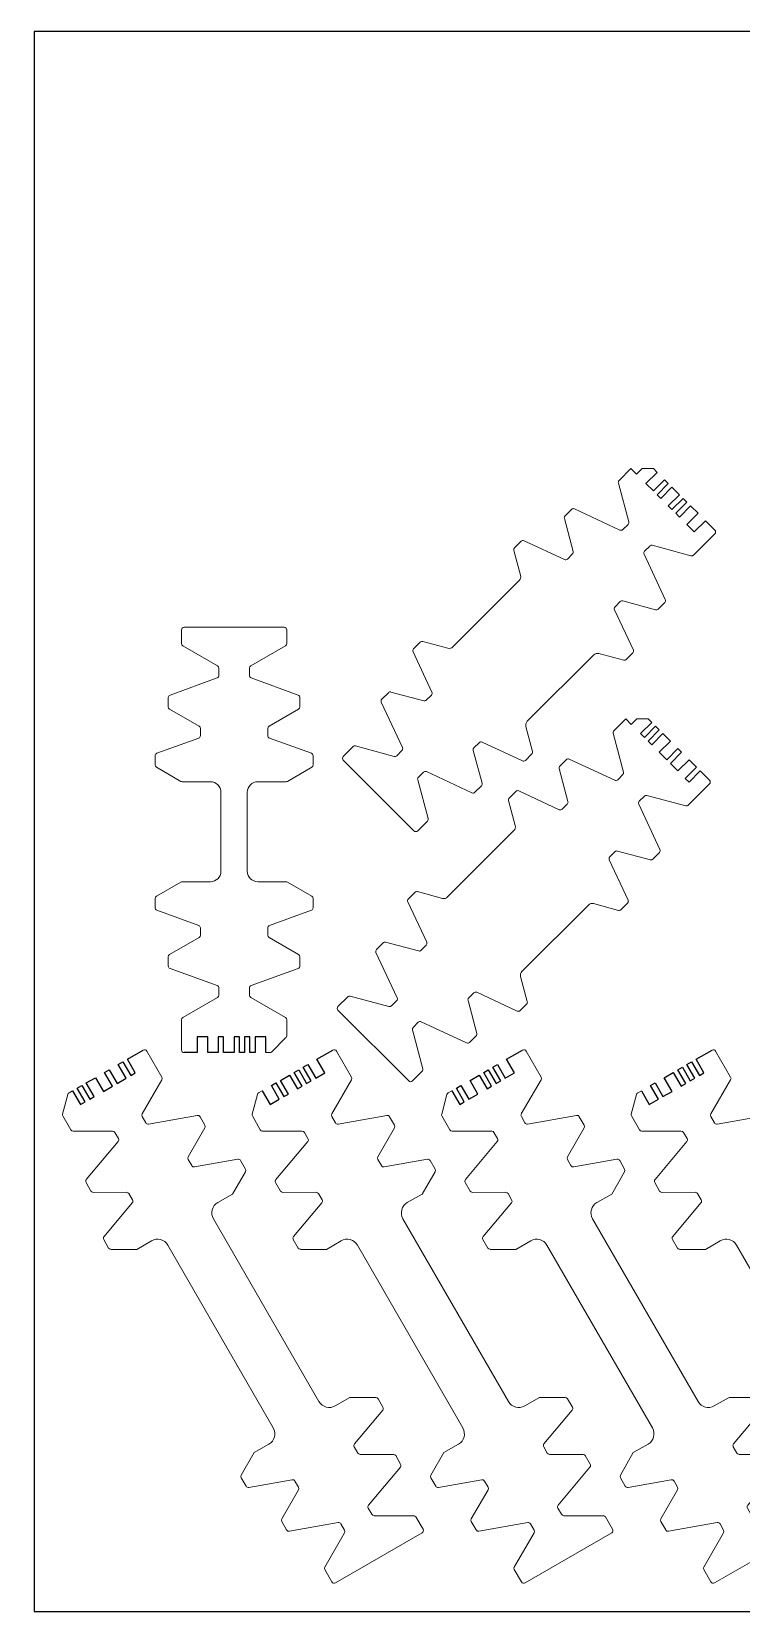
# Model space of a CAD drawing. Header units: millimetres. Extents: x 0 to 301, y 0 to 300.
# Drawn here: x -0.5 to 134.3, y 0 to 300 of the extents above; entities that cross this region are included whole.
import ezdxf

# ---------------------------------------------------------------- set-up
doc = ezdxf.new("R2010")
doc.units = ezdxf.units.MM
for name, color, linetype in [('Q3_NORMAL', 3, 'Continuous'), ('Q4_MEDIUM', 4, 'Continuous'), ('Q5_HIGH', 5, 'Continuous'), ('SHEET', 7, 'Continuous')]:
    doc.layers.add(name, color=color, linetype=linetype)

# ---------------------------------------------------------------- blocks, each defined once
blk = doc.blocks.new('CTLG_UTUT__030deg__i0')
at = {"layer": 'Q3_NORMAL', "color": 3, "lineweight": 13}
for p, q in [((-9.85, 50.09), (-7.15, 52.8)), ((-6.79, 52.94), (-6, 52.94))]:
    blk.add_line(p, q, dxfattribs=at)
at = {"layer": 'Q3_NORMAL', "color": 3}
blk.add_line((6, 52.94), (9.5, 52.94), dxfattribs=at)
at = {"layer": 'Q3_NORMAL', "color": 3, "linetype": 'Continuous', "lineweight": 13}
for p, q in [((10, 52.44), (10, 46.73)), ((-10, 49.74), (-10, 46.73)), ((-3, 42.11), (-3, 40.75)), ((3, 42.11), (3, 40.75)), ((-3.33, 40.28), (-12.17, 37.06)), ((3.33, 40.28), (12.17, 37.06)), ((-12.5, 36.59), (-12.5, 34.73)), ((12.5, 36.59), (12.5, 34.73)), ((-6.5, 30.69), (-6.5, 29.33)), ((6.5, 30.69), (6.5, 29.33)), ((-6.83, 28.86), (-14.67, 26.01)), ((6.83, 28.86), (14.67, 26.01)), ((-15, 25.54), (-15, 23.68)), ((15, 25.54), (15, 23.68)), ((-15, -28.54), (-15, -26.68)), ((15, -28.54), (15, -26.68)), ((-6.83, -31.86), (-14.67, -29.01)), ((6.83, -31.86), (14.67, -29.01)), ((-6.5, -33.69), (-6.5, -32.33)), ((6.5, -33.69), (6.5, -32.33)), ((-12.5, -39.59), (-12.5, -37.73)), ((12.5, -39.59), (12.5, -37.73)), ((-3.33, -43.28), (-12.17, -40.06)), ((3.33, -43.28), (12.17, -40.06)), ((-3, -45.11), (-3, -43.75)), ((3, -45.11), (3, -43.75)), ((-10, -52.44), (-10, -49.73)), ((10, -52.44), (10, -49.73)), ((9.5, -52.94), (-9.5, -52.94))]:
    blk.add_line(p, q, dxfattribs=at)
at = {"layer": 'Q3_NORMAL', "color": 3, "lineweight": 13}
for centre, start, end in [((-6.79, 52.44), 90, 135), ((9.5, 52.44), 0, 90), ((-9.5, 49.74), 135, 180)]:
    blk.add_arc(centre, 0.5, start, end, dxfattribs=at)
at = {"layer": 'Q3_NORMAL', "color": 3, "linetype": 'Continuous', "lineweight": 13}
for centre, start, end in [((-9.5, 46.73), 180, -120), ((9.5, 46.73), -60, 0), ((-3.5, 42.11), 0, 60), ((3.5, 42.11), 120, 180), ((-3.5, 40.75), -70, 0), ((3.5, 40.75), 180, -110), ((-12, 36.59), 110, 180), ((12, 36.59), 0, 70), ((-12, 34.73), 180, -120), ((12, 34.73), -60, 0), ((-7, 30.69), 0, 60), ((7, 30.69), 120, 180), ((-7, 29.33), -70, 0), ((7, 29.33), 180, -110), ((-14.5, 25.54), 110, 180), ((14.5, 25.54), 0, 70), ((-14.5, 23.68), 180, -120), ((14.5, 23.68), -60, 0), ((-14.5, -26.68), 120, 180), ((14.5, -26.68), 0, 60), ((-14.5, -28.54), 180, -110), ((14.5, -28.54), -70, 0), ((-7, -32.33), 0, 70), ((7, -32.33), 110, 180), ((-7, -33.69), -60, 0), ((7, -33.69), 180, -120), ((-12, -37.73), 120, 180), ((12, -37.73), 0, 60), ((-12, -39.59), 180, -110), ((12, -39.59), -70, 0), ((-3.5, -43.75), 0, 70), ((3.5, -43.75), 110, 180), ((-3.5, -45.11), -60, 0), ((3.5, -45.11), 180, -120), ((-9.5, -49.73), 120, 180), ((9.5, -49.73), 0, 60), ((-9.5, -52.44), 180, -90), ((9.5, -52.44), -90, 0)]:
    blk.add_arc(centre, 0.5, start, end, dxfattribs=at)
at = {"layer": 'Q4_MEDIUM', "color": 4, "linetype": 'Continuous', "lineweight": 13}
for p, q in [((-9.75, 46.3), (-3.25, 42.55)), ((9.75, 46.3), (3.25, 42.55)), ((-12.25, 34.3), (-6.75, 31.13)), ((12.25, 34.3), (6.75, 31.13)), ((-14.75, 23.24), (-10.5, 20.79)), ((14.75, 23.24), (10.5, 20.79)), ((-10.5, 20.79), (-7.25, 20.79)), ((10.5, 20.79), (7.25, 20.79)), ((-14.75, -26.24), (-10.5, -23.79)), ((-10.5, -23.79), (-7.26, -23.79)), ((10.5, -23.79), (7.26, -23.79)), ((14.75, -26.24), (10.5, -23.79)), ((-12.25, -37.3), (-6.75, -34.12)), ((12.25, -37.3), (6.75, -34.12)), ((-9.75, -49.3), (-3.25, -45.55)), ((9.75, -49.3), (3.25, -45.55))]:
    blk.add_line(p, q, dxfattribs=at)
at = {"layer": 'Q5_HIGH', "color": 5}
for p, q in [((-6, 52.94), (-6, 49.94)), ((-5, 49.94), (-5, 52.94)), ((-5, 52.94), (-4, 52.94)), ((-4, 52.94), (-4, 49.94)), ((-3, 49.94), (-3, 52.94)), ((-3, 52.94), (-1, 52.94)), ((-1, 52.94), (-1, 49.94)), ((1, 49.94), (1, 52.94)), ((1, 52.94), (2, 52.94)), ((2, 52.94), (2, 49.94)), ((4, 49.94), (4, 52.94)), ((4, 52.94), (5, 52.94)), ((5, 52.94), (5, 49.94)), ((6, 49.94), (6, 52.94)), ((-6, 49.94), (-5, 49.94)), ((-4, 49.94), (-3, 49.94)), ((-1, 49.94), (1, 49.94)), ((2, 49.94), (4, 49.94)), ((5, 49.94), (6, 49.94))]:
    blk.add_line(p, q, dxfattribs=at)
at = {"layer": 'Q5_HIGH', "color": 5, "linetype": 'Continuous', "lineweight": 13}
for p, q in [((-5, 18.54), (-5.01, -21.54)), ((5, 18.54), (5.01, -21.54))]:
    blk.add_line(p, q, dxfattribs=at)
for centre, start, end in [((-7.25, 18.54), -0.0135, 90), ((7.25, 18.54), 90, -179.9865), ((-7.26, -21.54), -90, -0.0135), ((7.26, -21.54), -179.9865, -90)]:
    blk.add_arc(centre, 2.25, start, end, dxfattribs=at)
blk = doc.blocks.new('CTLG_UTUT__030deg__i1')
at = {"layer": 'Q3_NORMAL', "color": 3, "lineweight": 13}
for p, q in [((-9.85, 50.09), (-7.15, 52.8)), ((-6.79, 52.94), (-6, 52.94))]:
    blk.add_line(p, q, dxfattribs=at)
at = {"layer": 'Q3_NORMAL', "color": 3}
blk.add_line((6, 52.94), (9.5, 52.94), dxfattribs=at)
at = {"layer": 'Q3_NORMAL', "color": 3, "linetype": 'Continuous', "lineweight": 13}
for p, q in [((10, 52.44), (10, 46.73)), ((-10, 49.74), (-10, 46.73)), ((-3, 42.11), (-3, 40.75)), ((3, 42.11), (3, 40.75)), ((-3.33, 40.28), (-12.17, 37.06)), ((3.33, 40.28), (12.17, 37.06)), ((-12.5, 36.59), (-12.5, 34.73)), ((12.5, 36.59), (12.5, 34.73)), ((-6.5, 30.69), (-6.5, 29.33)), ((6.5, 30.69), (6.5, 29.33)), ((-6.83, 28.86), (-14.67, 26.01)), ((6.83, 28.86), (14.67, 26.01)), ((-15, 25.54), (-15, 23.68)), ((15, 25.54), (15, 23.68)), ((-15, -28.54), (-15, -26.68)), ((15, -28.54), (15, -26.68)), ((-6.83, -31.86), (-14.67, -29.01)), ((6.83, -31.86), (14.67, -29.01)), ((-6.5, -33.69), (-6.5, -32.33)), ((6.5, -33.69), (6.5, -32.33)), ((-12.5, -39.59), (-12.5, -37.73)), ((12.5, -39.59), (12.5, -37.73)), ((-3.33, -43.28), (-12.17, -40.06)), ((3.33, -43.28), (12.17, -40.06)), ((-3, -45.11), (-3, -43.75)), ((3, -45.11), (3, -43.75)), ((-10, -52.44), (-10, -49.73)), ((10, -52.44), (10, -49.73)), ((9.5, -52.94), (-9.5, -52.94))]:
    blk.add_line(p, q, dxfattribs=at)
at = {"layer": 'Q3_NORMAL', "color": 3, "lineweight": 13}
for centre, start, end in [((-6.79, 52.44), 90, 135), ((9.5, 52.44), 0, 90), ((-9.5, 49.74), 135, 180)]:
    blk.add_arc(centre, 0.5, start, end, dxfattribs=at)
at = {"layer": 'Q3_NORMAL', "color": 3, "linetype": 'Continuous', "lineweight": 13}
for centre, start, end in [((-9.5, 46.73), 180, -120), ((9.5, 46.73), -60, 0), ((-3.5, 42.11), 0, 60), ((3.5, 42.11), 120, 180), ((-3.5, 40.75), -70, 0), ((3.5, 40.75), 180, -110), ((-12, 36.59), 110, 180), ((12, 36.59), 0, 70), ((-12, 34.73), 180, -120), ((12, 34.73), -60, 0), ((-7, 30.69), 0, 60), ((7, 30.69), 120, 180), ((-7, 29.33), -70, 0), ((7, 29.33), 180, -110), ((-14.5, 25.54), 110, 180), ((14.5, 25.54), 0, 70), ((-14.5, 23.68), 180, -120), ((14.5, 23.68), -60, 0), ((-14.5, -26.68), 120, 180), ((14.5, -26.68), 0, 60), ((-14.5, -28.54), 180, -110), ((14.5, -28.54), -70, 0), ((-7, -32.33), 0, 70), ((7, -32.33), 110, 180), ((-7, -33.69), -60, 0), ((7, -33.69), 180, -120), ((-12, -37.73), 120, 180), ((12, -37.73), 0, 60), ((-12, -39.59), 180, -110), ((12, -39.59), -70, 0), ((-3.5, -43.75), 0, 70), ((3.5, -43.75), 110, 180), ((-3.5, -45.11), -60, 0), ((3.5, -45.11), 180, -120), ((-9.5, -49.73), 120, 180), ((9.5, -49.73), 0, 60), ((-9.5, -52.44), 180, -90), ((9.5, -52.44), -90, 0)]:
    blk.add_arc(centre, 0.5, start, end, dxfattribs=at)
at = {"layer": 'Q4_MEDIUM', "color": 4, "linetype": 'Continuous', "lineweight": 13}
for p, q in [((-9.75, 46.3), (-3.25, 42.55)), ((9.75, 46.3), (3.25, 42.55)), ((-12.25, 34.3), (-6.75, 31.13)), ((12.25, 34.3), (6.75, 31.13)), ((-14.75, 23.24), (-10.5, 20.79)), ((14.75, 23.24), (10.5, 20.79)), ((-10.5, 20.79), (-7.25, 20.79)), ((10.5, 20.79), (7.25, 20.79)), ((-14.75, -26.24), (-10.5, -23.79)), ((-10.5, -23.79), (-7.26, -23.79)), ((10.5, -23.79), (7.26, -23.79)), ((14.75, -26.24), (10.5, -23.79)), ((-12.25, -37.3), (-6.75, -34.12)), ((12.25, -37.3), (6.75, -34.12)), ((-9.75, -49.3), (-3.25, -45.55)), ((9.75, -49.3), (3.25, -45.55))]:
    blk.add_line(p, q, dxfattribs=at)
at = {"layer": 'Q5_HIGH', "color": 5}
for p, q in [((-6, 52.94), (-6, 49.94)), ((-4, 49.94), (-4, 52.94)), ((-4, 52.94), (-3, 52.94)), ((-3, 52.94), (-3, 49.94)), ((-2, 49.94), (-2, 52.94)), ((-2, 52.94), (0, 52.94)), ((0, 52.94), (0, 49.94)), ((1, 49.94), (1, 52.94)), ((1, 52.94), (2, 52.94)), ((2, 52.94), (2, 49.94)), ((3, 49.94), (3, 52.94)), ((3, 52.94), (4, 52.94)), ((4, 52.94), (4, 49.94)), ((6, 49.94), (6, 52.94)), ((-6, 49.94), (-4, 49.94)), ((-3, 49.94), (-2, 49.94)), ((0, 49.94), (1, 49.94)), ((2, 49.94), (3, 49.94)), ((4, 49.94), (6, 49.94))]:
    blk.add_line(p, q, dxfattribs=at)
at = {"layer": 'Q5_HIGH', "color": 5, "linetype": 'Continuous', "lineweight": 13}
for p, q in [((-5, 18.54), (-5.01, -21.54)), ((5, 18.54), (5.01, -21.54))]:
    blk.add_line(p, q, dxfattribs=at)
for centre, start, end in [((-7.25, 18.54), -0.0135, 90), ((7.25, 18.54), 90, -179.9865), ((-7.26, -21.54), -90, -0.0135), ((7.26, -21.54), -179.9865, -90)]:
    blk.add_arc(centre, 2.25, start, end, dxfattribs=at)
blk = doc.blocks.new('CTLG_UTUT__030deg__i2')
at = {"layer": 'Q3_NORMAL', "color": 3, "lineweight": 13}
for p, q in [((-9.85, 50.09), (-7.15, 52.8)), ((-6.79, 52.94), (-6, 52.94))]:
    blk.add_line(p, q, dxfattribs=at)
at = {"layer": 'Q3_NORMAL', "color": 3}
blk.add_line((6, 52.94), (9.5, 52.94), dxfattribs=at)
at = {"layer": 'Q3_NORMAL', "color": 3, "linetype": 'Continuous', "lineweight": 13}
for p, q in [((10, 52.44), (10, 46.73)), ((-10, 49.74), (-10, 46.73)), ((-3, 42.11), (-3, 40.75)), ((3, 42.11), (3, 40.75)), ((-3.33, 40.28), (-12.17, 37.06)), ((3.33, 40.28), (12.17, 37.06)), ((-12.5, 36.59), (-12.5, 34.73)), ((12.5, 36.59), (12.5, 34.73)), ((-6.5, 30.69), (-6.5, 29.33)), ((6.5, 30.69), (6.5, 29.33)), ((-6.83, 28.86), (-14.67, 26.01)), ((6.83, 28.86), (14.67, 26.01)), ((-15, 25.54), (-15, 23.68)), ((15, 25.54), (15, 23.68)), ((-15, -28.54), (-15, -26.68)), ((15, -28.54), (15, -26.68)), ((-6.83, -31.86), (-14.67, -29.01)), ((6.83, -31.86), (14.67, -29.01)), ((-6.5, -33.69), (-6.5, -32.33)), ((6.5, -33.69), (6.5, -32.33)), ((-12.5, -39.59), (-12.5, -37.73)), ((12.5, -39.59), (12.5, -37.73)), ((-3.33, -43.28), (-12.17, -40.06)), ((3.33, -43.28), (12.17, -40.06)), ((-3, -45.11), (-3, -43.75)), ((3, -45.11), (3, -43.75)), ((-10, -52.44), (-10, -49.73)), ((10, -52.44), (10, -49.73)), ((9.5, -52.94), (-9.5, -52.94))]:
    blk.add_line(p, q, dxfattribs=at)
at = {"layer": 'Q3_NORMAL', "color": 3, "lineweight": 13}
for centre, start, end in [((-6.79, 52.44), 90, 135), ((9.5, 52.44), 0, 90), ((-9.5, 49.74), 135, 180)]:
    blk.add_arc(centre, 0.5, start, end, dxfattribs=at)
at = {"layer": 'Q3_NORMAL', "color": 3, "linetype": 'Continuous', "lineweight": 13}
for centre, start, end in [((-9.5, 46.73), 180, -120), ((9.5, 46.73), -60, 0), ((-3.5, 42.11), 0, 60), ((3.5, 42.11), 120, 180), ((-3.5, 40.75), -70, 0), ((3.5, 40.75), 180, -110), ((-12, 36.59), 110, 180), ((12, 36.59), 0, 70), ((-12, 34.73), 180, -120), ((12, 34.73), -60, 0), ((-7, 30.69), 0, 60), ((7, 30.69), 120, 180), ((-7, 29.33), -70, 0), ((7, 29.33), 180, -110), ((-14.5, 25.54), 110, 180), ((14.5, 25.54), 0, 70), ((-14.5, 23.68), 180, -120), ((14.5, 23.68), -60, 0), ((-14.5, -26.68), 120, 180), ((14.5, -26.68), 0, 60), ((-14.5, -28.54), 180, -110), ((14.5, -28.54), -70, 0), ((-7, -32.33), 0, 70), ((7, -32.33), 110, 180), ((-7, -33.69), -60, 0), ((7, -33.69), 180, -120), ((-12, -37.73), 120, 180), ((12, -37.73), 0, 60), ((-12, -39.59), 180, -110), ((12, -39.59), -70, 0), ((-3.5, -43.75), 0, 70), ((3.5, -43.75), 110, 180), ((-3.5, -45.11), -60, 0), ((3.5, -45.11), 180, -120), ((-9.5, -49.73), 120, 180), ((9.5, -49.73), 0, 60), ((-9.5, -52.44), 180, -90), ((9.5, -52.44), -90, 0)]:
    blk.add_arc(centre, 0.5, start, end, dxfattribs=at)
at = {"layer": 'Q4_MEDIUM', "color": 4, "linetype": 'Continuous', "lineweight": 13}
for p, q in [((-9.75, 46.3), (-3.25, 42.55)), ((9.75, 46.3), (3.25, 42.55)), ((-12.25, 34.3), (-6.75, 31.13)), ((12.25, 34.3), (6.75, 31.13)), ((-14.75, 23.24), (-10.5, 20.79)), ((14.75, 23.24), (10.5, 20.79)), ((-10.5, 20.79), (-7.25, 20.79)), ((10.5, 20.79), (7.25, 20.79)), ((-14.75, -26.24), (-10.5, -23.79)), ((-10.5, -23.79), (-7.26, -23.79)), ((10.5, -23.79), (7.26, -23.79)), ((14.75, -26.24), (10.5, -23.79)), ((-12.25, -37.3), (-6.75, -34.12)), ((12.25, -37.3), (6.75, -34.12)), ((-9.75, -49.3), (-3.25, -45.55)), ((9.75, -49.3), (3.25, -45.55))]:
    blk.add_line(p, q, dxfattribs=at)
at = {"layer": 'Q5_HIGH', "color": 5}
for p, q in [((-6, 52.94), (-6, 49.94)), ((-5, 49.94), (-5, 52.94)), ((-5, 52.94), (-4, 52.94)), ((-4, 52.94), (-4, 49.94)), ((-2, 49.94), (-2, 52.94)), ((-2, 52.94), (0, 52.94)), ((0, 52.94), (0, 49.94)), ((1, 49.94), (1, 52.94)), ((1, 52.94), (2, 52.94)), ((2, 52.94), (2, 49.94)), ((3, 49.94), (3, 52.94)), ((3, 52.94), (4, 52.94)), ((4, 52.94), (4, 49.94)), ((6, 49.94), (6, 52.94)), ((-6, 49.94), (-5, 49.94)), ((-4, 49.94), (-2, 49.94)), ((0, 49.94), (1, 49.94)), ((2, 49.94), (3, 49.94)), ((4, 49.94), (6, 49.94))]:
    blk.add_line(p, q, dxfattribs=at)
at = {"layer": 'Q5_HIGH', "color": 5, "linetype": 'Continuous', "lineweight": 13}
for p, q in [((-5, 18.54), (-5.01, -21.54)), ((5, 18.54), (5.01, -21.54))]:
    blk.add_line(p, q, dxfattribs=at)
for centre, start, end in [((-7.25, 18.54), -0.0135, 90), ((7.25, 18.54), 90, -179.9865), ((-7.26, -21.54), -90, -0.0135), ((7.26, -21.54), -179.9865, -90)]:
    blk.add_arc(centre, 2.25, start, end, dxfattribs=at)
blk = doc.blocks.new('CTLG_UTUT__030deg__i3')
at = {"layer": 'Q3_NORMAL', "color": 3, "lineweight": 13}
for p, q in [((-9.85, 50.09), (-7.15, 52.8)), ((-6.79, 52.94), (-6, 52.94))]:
    blk.add_line(p, q, dxfattribs=at)
at = {"layer": 'Q3_NORMAL', "color": 3}
blk.add_line((6, 52.94), (9.5, 52.94), dxfattribs=at)
at = {"layer": 'Q3_NORMAL', "color": 3, "linetype": 'Continuous', "lineweight": 13}
for p, q in [((10, 52.44), (10, 46.73)), ((-10, 49.74), (-10, 46.73)), ((-3, 42.11), (-3, 40.75)), ((3, 42.11), (3, 40.75)), ((-3.33, 40.28), (-12.17, 37.06)), ((3.33, 40.28), (12.17, 37.06)), ((-12.5, 36.59), (-12.5, 34.73)), ((12.5, 36.59), (12.5, 34.73)), ((-6.5, 30.69), (-6.5, 29.33)), ((6.5, 30.69), (6.5, 29.33)), ((-6.83, 28.86), (-14.67, 26.01)), ((6.83, 28.86), (14.67, 26.01)), ((-15, 25.54), (-15, 23.68)), ((15, 25.54), (15, 23.68)), ((-15, -28.54), (-15, -26.68)), ((15, -28.54), (15, -26.68)), ((-6.83, -31.86), (-14.67, -29.01)), ((6.83, -31.86), (14.67, -29.01)), ((-6.5, -33.69), (-6.5, -32.33)), ((6.5, -33.69), (6.5, -32.33)), ((-12.5, -39.59), (-12.5, -37.73)), ((12.5, -39.59), (12.5, -37.73)), ((-3.33, -43.28), (-12.17, -40.06)), ((3.33, -43.28), (12.17, -40.06)), ((-3, -45.11), (-3, -43.75)), ((3, -45.11), (3, -43.75)), ((-10, -52.44), (-10, -49.73)), ((10, -52.44), (10, -49.73)), ((9.5, -52.94), (-9.5, -52.94))]:
    blk.add_line(p, q, dxfattribs=at)
at = {"layer": 'Q3_NORMAL', "color": 3, "lineweight": 13}
for centre, start, end in [((-6.79, 52.44), 90, 135), ((9.5, 52.44), 0, 90), ((-9.5, 49.74), 135, 180)]:
    blk.add_arc(centre, 0.5, start, end, dxfattribs=at)
at = {"layer": 'Q3_NORMAL', "color": 3, "linetype": 'Continuous', "lineweight": 13}
for centre, start, end in [((-9.5, 46.73), 180, -120), ((9.5, 46.73), -60, 0), ((-3.5, 42.11), 0, 60), ((3.5, 42.11), 120, 180), ((-3.5, 40.75), -70, 0), ((3.5, 40.75), 180, -110), ((-12, 36.59), 110, 180), ((12, 36.59), 0, 70), ((-12, 34.73), 180, -120), ((12, 34.73), -60, 0), ((-7, 30.69), 0, 60), ((7, 30.69), 120, 180), ((-7, 29.33), -70, 0), ((7, 29.33), 180, -110), ((-14.5, 25.54), 110, 180), ((14.5, 25.54), 0, 70), ((-14.5, 23.68), 180, -120), ((14.5, 23.68), -60, 0), ((-14.5, -26.68), 120, 180), ((14.5, -26.68), 0, 60), ((-14.5, -28.54), 180, -110), ((14.5, -28.54), -70, 0), ((-7, -32.33), 0, 70), ((7, -32.33), 110, 180), ((-7, -33.69), -60, 0), ((7, -33.69), 180, -120), ((-12, -37.73), 120, 180), ((12, -37.73), 0, 60), ((-12, -39.59), 180, -110), ((12, -39.59), -70, 0), ((-3.5, -43.75), 0, 70), ((3.5, -43.75), 110, 180), ((-3.5, -45.11), -60, 0), ((3.5, -45.11), 180, -120), ((-9.5, -49.73), 120, 180), ((9.5, -49.73), 0, 60), ((-9.5, -52.44), 180, -90), ((9.5, -52.44), -90, 0)]:
    blk.add_arc(centre, 0.5, start, end, dxfattribs=at)
at = {"layer": 'Q4_MEDIUM', "color": 4, "linetype": 'Continuous', "lineweight": 13}
for p, q in [((-9.75, 46.3), (-3.25, 42.55)), ((9.75, 46.3), (3.25, 42.55)), ((-12.25, 34.3), (-6.75, 31.13)), ((12.25, 34.3), (6.75, 31.13)), ((-14.75, 23.24), (-10.5, 20.79)), ((14.75, 23.24), (10.5, 20.79)), ((-10.5, 20.79), (-7.25, 20.79)), ((10.5, 20.79), (7.25, 20.79)), ((-14.75, -26.24), (-10.5, -23.79)), ((-10.5, -23.79), (-7.26, -23.79)), ((10.5, -23.79), (7.26, -23.79)), ((14.75, -26.24), (10.5, -23.79)), ((-12.25, -37.3), (-6.75, -34.12)), ((12.25, -37.3), (6.75, -34.12)), ((-9.75, -49.3), (-3.25, -45.55)), ((9.75, -49.3), (3.25, -45.55))]:
    blk.add_line(p, q, dxfattribs=at)
at = {"layer": 'Q5_HIGH', "color": 5}
for p, q in [((-6, 52.94), (-6, 49.94)), ((-4, 49.94), (-4, 52.94)), ((-4, 52.94), (-3, 52.94)), ((-3, 52.94), (-3, 49.94)), ((-1, 49.94), (-1, 52.94)), ((-1, 52.94), (1, 52.94)), ((1, 52.94), (1, 49.94)), ((2, 49.94), (2, 52.94)), ((2, 52.94), (3, 52.94)), ((3, 52.94), (3, 49.94)), ((4, 49.94), (4, 52.94)), ((4, 52.94), (5, 52.94)), ((5, 52.94), (5, 49.94)), ((6, 49.94), (6, 52.94)), ((-6, 49.94), (-4, 49.94)), ((-3, 49.94), (-1, 49.94)), ((1, 49.94), (2, 49.94)), ((3, 49.94), (4, 49.94)), ((5, 49.94), (6, 49.94))]:
    blk.add_line(p, q, dxfattribs=at)
at = {"layer": 'Q5_HIGH', "color": 5, "linetype": 'Continuous', "lineweight": 13}
for p, q in [((-5, 18.54), (-5.01, -21.54)), ((5, 18.54), (5.01, -21.54))]:
    blk.add_line(p, q, dxfattribs=at)
for centre, start, end in [((-7.25, 18.54), -0.0135, 90), ((7.25, 18.54), 90, -179.9865), ((-7.26, -21.54), -90, -0.0135), ((7.26, -21.54), -179.9865, -90)]:
    blk.add_arc(centre, 2.25, start, end, dxfattribs=at)
blk = doc.blocks.new('CTST_UTST__000deg__i1')
at = {"layer": 'Q3_NORMAL', "color": 3, "lineweight": 13}
for p, q in [((-9.85, 37.54), (-7.15, 40.25)), ((-6.79, 40.39), (-6, 40.39))]:
    blk.add_line(p, q, dxfattribs=at)
at = {"layer": 'Q3_NORMAL', "color": 3}
blk.add_line((7, 40.39), (9.5, 40.39), dxfattribs=at)
at = {"layer": 'Q3_NORMAL', "color": 3, "linetype": 'Continuous', "lineweight": 13}
for p, q in [((10, 39.89), (10, 34.18)), ((-10, 37.19), (-10, 34.18)), ((-12.17, 24.41), (-3.23, 27.66)), ((-2.9, 28.13), (-2.9, 29.51)), ((2.9, 28.13), (2.9, 29.51)), ((12.17, 24.41), (3.23, 27.66)), ((-12.5, 23.94), (-12.5, 22.18)), ((12.5, 23.94), (12.5, 22.18)), ((-6.4, 16.71), (-6.4, 18.08)), ((6.4, 16.71), (6.4, 18.08)), ((-14.67, 13.35), (-6.73, 16.24)), ((14.67, 13.35), (6.73, 16.24)), ((-15, 12.88), (-15, 11.13)), ((15, 12.88), (15, 11.13)), ((-15, -15.98), (-15, -14.23)), ((15, -15.98), (15, -14.23)), ((-14.67, -16.45), (-6.73, -19.34)), ((14.67, -16.45), (6.73, -19.34)), ((-6.4, -19.81), (-6.4, -21.18)), ((6.4, -19.81), (6.4, -21.18)), ((-12.5, -27.04), (-12.5, -25.28)), ((12.5, -27.04), (12.5, -25.28)), ((-12.17, -27.51), (-3.23, -30.76)), ((12.17, -27.51), (3.23, -30.76)), ((-2.9, -31.23), (-2.9, -32.61)), ((2.9, -31.23), (2.9, -32.61)), ((-10, -39.89), (-10, -37.28)), ((10, -39.89), (10, -37.28)), ((-9.5, -40.39), (9.5, -40.39))]:
    blk.add_line(p, q, dxfattribs=at)
at = {"layer": 'Q3_NORMAL', "color": 3, "lineweight": 13}
for centre, start, end in [((-6.79, 39.89), 90, 135), ((9.5, 39.89), 0, 90), ((-9.5, 37.19), 135, 180)]:
    blk.add_arc(centre, 0.5, start, end, dxfattribs=at)
at = {"layer": 'Q3_NORMAL', "color": 3, "linetype": 'Continuous', "lineweight": 13}
for centre, start, end in [((-9.5, 34.18), 180, -120), ((9.5, 34.18), -60, 0), ((-3.4, 28.13), -70, 0), ((-3.4, 29.51), 0, 60), ((3.4, 29.51), 120, 180), ((3.4, 28.13), 180, -110), ((-12, 23.94), 110, 180), ((12, 23.94), 0, 70), ((-12, 22.18), 180, -120), ((12, 22.18), -60, 0), ((-6.9, 18.08), 0, 60), ((6.9, 18.08), 120, 180), ((-6.9, 16.71), -70, 0), ((6.9, 16.71), 180, -110), ((-14.5, 12.88), 110, 180), ((14.5, 12.88), 0, 70), ((-14.5, 11.13), 180, -120), ((14.5, 11.13), -60, 0), ((14.5, -14.23), 0, 60), ((-14.5, -15.98), 180, -110), ((14.5, -15.98), -70, 0), ((-6.9, -19.81), 0, 70), ((6.9, -19.81), 110, 180), ((-6.9, -21.18), -60, 0), ((6.9, -21.18), 180, -120), ((-12, -25.28), 120, 180), ((12, -25.28), 0, 60), ((-12, -27.04), 180, -110), ((12, -27.04), -70, 0), ((-3.4, -31.23), 0, 70), ((-3.4, -32.61), -60, 0), ((3.4, -31.23), 110, 180), ((3.4, -32.61), 180, -120), ((-9.5, -37.28), 120, 180), ((9.5, -37.28), 0, 60), ((-9.5, -39.89), 180, -90), ((9.5, -39.89), -90, 0)]:
    blk.add_arc(centre, 0.5, start, end, dxfattribs=at)
at = {"layer": 'Q4_MEDIUM', "color": 4, "linetype": 'Continuous', "lineweight": 13}
for p, q in [((-9.87, 7.95), (-4.5, 7.95)), ((9.87, 7.95), (4.5, 7.95)), ((-9.87, -11.05), (-4.5, -11.05)), ((9.87, -11.05), (4.5, -11.05))]:
    blk.add_line(p, q, dxfattribs=at)
for centre, start, end in [((-9.87, 8.45), -120, -90), ((9.87, 8.45), -90, -60), ((-9.87, -11.55), 90, 120), ((9.87, -11.55), 60, 90), ((-14.5, -14.23), 120, 180)]:
    blk.add_arc(centre, 0.5, start, end, dxfattribs=at)
at = {"layer": 'Q5_HIGH', "color": 5}
for p, q in [((-6, 40.39), (-6, 37.39)), ((-4, 37.39), (-4, 40.39)), ((-4, 40.39), (-3, 40.39)), ((-3, 40.39), (-3, 37.39)), ((-2, 37.39), (-2, 40.39)), ((-2, 40.39), (-1, 40.39)), ((-1, 40.39), (-1, 37.39)), ((0, 37.39), (0, 40.39)), ((0, 40.39), (2, 40.39)), ((2, 40.39), (2, 37.39)), ((3, 37.39), (3, 40.39)), ((3, 40.39), (5, 40.39)), ((5, 40.39), (5, 37.39)), ((7, 37.39), (7, 40.39)), ((-6, 37.39), (-4, 37.39)), ((-3, 37.39), (-2, 37.39)), ((-1, 37.39), (0, 37.39)), ((2, 37.39), (3, 37.39)), ((5, 37.39), (7, 37.39))]:
    blk.add_line(p, q, dxfattribs=at)
at = {"layer": 'Q5_HIGH', "color": 5, "linetype": 'Continuous', "lineweight": 13}
for p, q in [((-9.75, 33.75), (-3.15, 29.94)), ((9.75, 33.75), (3.15, 29.94)), ((-12.25, 21.75), (-6.65, 18.52)), ((12.25, 21.75), (6.65, 18.52)), ((-14.75, 10.69), (-10.12, 8.02)), ((14.75, 10.69), (10.12, 8.02)), ((-2.5, 5.95), (-2.5, -9.05)), ((2.5, 5.95), (2.5, -9.05)), ((-14.75, -13.79), (-10.12, -11.12)), ((14.75, -13.79), (10.12, -11.12)), ((-12.25, -24.85), (-6.65, -21.62)), ((12.25, -24.85), (6.65, -21.62)), ((-9.75, -36.85), (-3.15, -33.04)), ((9.75, -36.85), (3.15, -33.04))]:
    blk.add_line(p, q, dxfattribs=at)
for centre, start, end in [((-4.5, 5.95), 0, 90), ((4.5, 5.95), 90, 180), ((-4.5, -9.05), -90, 0), ((4.5, -9.05), 180, -90)]:
    blk.add_arc(centre, 2, start, end, dxfattribs=at)
blk = doc.blocks.new('CTST_SHLD__135deg__i0')
at = {"layer": 'Q3_NORMAL', "color": 3, "lineweight": 13}
for p, q in [((-8.5, 38.89), (-7, 40.39)), ((-7, 40.39), (-6, 40.39)), ((-10, 37.39), (-8.5, 37.39)), ((-8.5, 37.39), (-8.5, 38.89))]:
    blk.add_line(p, q, dxfattribs=at)
at = {"layer": 'Q3_NORMAL', "color": 3}
blk.add_line((7, 40.39), (9.5, 40.39), dxfattribs=at)
at = {"layer": 'Q3_NORMAL', "color": 3, "linetype": 'Continuous', "lineweight": 13}
for p, q in [((10, 39.89), (10, 34.18)), ((-10, 37.39), (-10, 34.18)), ((-12.17, 24.41), (-3.23, 27.66)), ((-2.9, 28.13), (-2.9, 29.51)), ((2.9, 28.13), (2.9, 29.51)), ((12.17, 24.41), (3.23, 27.66)), ((-12.5, 23.94), (-12.5, 22.18)), ((12.5, 23.94), (12.5, 22.18)), ((-6.4, 16.71), (-6.4, 18.08)), ((6.4, 16.71), (6.4, 18.08)), ((-14.67, 13.35), (-6.73, 16.24)), ((14.67, 13.35), (6.73, 16.24)), ((-15, 12.88), (-15, 11.13)), ((15, 12.88), (15, 11.13)), ((-15, -15.98), (-15, -14.23)), ((15, -15.98), (15, -14.23)), ((-14.67, -16.45), (-6.73, -19.34)), ((14.67, -16.45), (6.73, -19.34)), ((-6.4, -19.81), (-6.4, -21.18)), ((6.4, -19.81), (6.4, -21.18)), ((-12.5, -27.04), (-12.5, -25.28)), ((12.5, -27.04), (12.5, -25.28)), ((-12.17, -27.51), (-3.23, -30.76)), ((12.17, -27.51), (3.23, -30.76)), ((-2.9, -31.23), (-2.9, -32.61)), ((2.9, -31.23), (2.9, -32.61)), ((-10, -39.89), (-10, -37.28)), ((10, -39.89), (10, -37.28)), ((-9.5, -40.39), (9.5, -40.39))]:
    blk.add_line(p, q, dxfattribs=at)
at = {"layer": 'Q3_NORMAL', "color": 3, "lineweight": 13}
blk.add_arc((9.5, 39.89), 0.5, 0, 90, dxfattribs=at)
at = {"layer": 'Q3_NORMAL', "color": 3, "linetype": 'Continuous', "lineweight": 13}
for centre, start, end in [((-9.5, 34.18), 180, -120), ((9.5, 34.18), -60, 0), ((-3.4, 28.13), -70, 0), ((-3.4, 29.51), 0, 60), ((3.4, 29.51), 120, 180), ((3.4, 28.13), 180, -110), ((-12, 23.94), 110, 180), ((12, 23.94), 0, 70), ((-12, 22.18), 180, -120), ((12, 22.18), -60, 0), ((-6.9, 18.08), 0, 60), ((6.9, 18.08), 120, 180), ((-6.9, 16.71), -70, 0), ((6.9, 16.71), 180, -110), ((-14.5, 12.88), 110, 180), ((14.5, 12.88), 0, 70), ((-14.5, 11.13), 180, -120), ((14.5, 11.13), -60, 0), ((-14.5, -14.23), 120, 180), ((14.5, -14.23), 0, 60), ((-14.5, -15.98), 180, -110), ((14.5, -15.98), -70, 0), ((-6.9, -19.81), 0, 70), ((6.9, -19.81), 110, 180), ((-6.9, -21.18), -60, 0), ((6.9, -21.18), 180, -120), ((-12, -25.28), 120, 180), ((12, -25.28), 0, 60), ((-12, -27.04), 180, -110), ((12, -27.04), -70, 0), ((-3.4, -31.23), 0, 70), ((-3.4, -32.61), -60, 0), ((3.4, -31.23), 110, 180), ((3.4, -32.61), 180, -120), ((-9.5, -37.28), 120, 180), ((9.5, -37.28), 0, 60), ((-9.5, -39.89), 180, -90), ((9.5, -39.89), -90, 0)]:
    blk.add_arc(centre, 0.5, start, end, dxfattribs=at)
at = {"layer": 'Q4_MEDIUM', "color": 4, "linetype": 'Continuous', "lineweight": 13}
for p, q in [((-10, 7.37), (-10, -10.47)), ((10, 7.37), (10, -10.47))]:
    blk.add_line(p, q, dxfattribs=at)
for centre, start, end in [((-11, 7.37), 0, 60), ((11, 7.37), 120, 180), ((-11, -10.47), -60, 0), ((11, -10.47), 180, -120)]:
    blk.add_arc(centre, 1, start, end, dxfattribs=at)
at = {"layer": 'Q5_HIGH', "color": 5}
for p, q in [((-6, 40.39), (-6, 37.39)), ((-5, 37.39), (-5, 40.39)), ((-5, 40.39), (-4, 40.39)), ((-4, 40.39), (-4, 37.39)), ((-3, 37.39), (-3, 40.39)), ((-3, 40.39), (-1, 40.39)), ((-1, 40.39), (-1, 37.39)), ((1, 37.39), (1, 40.39)), ((1, 40.39), (2, 40.39)), ((2, 40.39), (2, 37.39)), ((4, 37.39), (4, 40.39)), ((4, 40.39), (6, 40.39)), ((6, 40.39), (6, 37.39)), ((7, 37.39), (7, 40.39)), ((-6, 37.39), (-5, 37.39)), ((-4, 37.39), (-3, 37.39)), ((-1, 37.39), (1, 37.39)), ((2, 37.39), (4, 37.39)), ((6, 37.39), (7, 37.39))]:
    blk.add_line(p, q, dxfattribs=at)
at = {"layer": 'Q5_HIGH', "color": 5, "linetype": 'Continuous', "lineweight": 13}
for p, q in [((-9.75, 33.75), (-3.15, 29.94)), ((9.75, 33.75), (3.15, 29.94)), ((-12.25, 21.75), (-6.65, 18.52)), ((12.25, 21.75), (6.65, 18.52)), ((-14.75, 10.69), (-10.5, 8.24)), ((14.75, 10.69), (10.5, 8.24)), ((-14.75, -13.79), (-10.5, -11.34)), ((14.75, -13.79), (10.5, -11.34)), ((-12.25, -24.85), (-6.65, -21.62)), ((12.25, -24.85), (6.65, -21.62)), ((-9.75, -36.85), (-3.15, -33.04)), ((9.75, -36.85), (3.15, -33.04))]:
    blk.add_line(p, q, dxfattribs=at)
blk = doc.blocks.new('CTST_SHLD__135deg__i1')
at = {"layer": 'Q3_NORMAL', "color": 3, "lineweight": 13}
for p, q in [((-8.5, 38.89), (-7, 40.39)), ((-7, 40.39), (-6, 40.39)), ((-10, 37.39), (-8.5, 37.39)), ((-8.5, 37.39), (-8.5, 38.89))]:
    blk.add_line(p, q, dxfattribs=at)
at = {"layer": 'Q3_NORMAL', "color": 3}
blk.add_line((7, 40.39), (9.5, 40.39), dxfattribs=at)
at = {"layer": 'Q3_NORMAL', "color": 3, "linetype": 'Continuous', "lineweight": 13}
for p, q in [((10, 39.89), (10, 34.18)), ((-10, 37.39), (-10, 34.18)), ((-12.17, 24.41), (-3.23, 27.66)), ((-2.9, 28.13), (-2.9, 29.51)), ((2.9, 28.13), (2.9, 29.51)), ((12.17, 24.41), (3.23, 27.66)), ((-12.5, 23.94), (-12.5, 22.18)), ((12.5, 23.94), (12.5, 22.18)), ((-6.4, 16.71), (-6.4, 18.08)), ((6.4, 16.71), (6.4, 18.08)), ((-14.67, 13.35), (-6.73, 16.24)), ((14.67, 13.35), (6.73, 16.24)), ((-15, 12.88), (-15, 11.13)), ((15, 12.88), (15, 11.13)), ((-15, -15.98), (-15, -14.23)), ((15, -15.98), (15, -14.23)), ((-14.67, -16.45), (-6.73, -19.34)), ((14.67, -16.45), (6.73, -19.34)), ((-6.4, -19.81), (-6.4, -21.18)), ((6.4, -19.81), (6.4, -21.18)), ((-12.5, -27.04), (-12.5, -25.28)), ((12.5, -27.04), (12.5, -25.28)), ((-12.17, -27.51), (-3.23, -30.76)), ((12.17, -27.51), (3.23, -30.76)), ((-2.9, -31.23), (-2.9, -32.61)), ((2.9, -31.23), (2.9, -32.61)), ((-10, -39.89), (-10, -37.28)), ((10, -39.89), (10, -37.28)), ((-9.5, -40.39), (9.5, -40.39))]:
    blk.add_line(p, q, dxfattribs=at)
at = {"layer": 'Q3_NORMAL', "color": 3, "lineweight": 13}
blk.add_arc((9.5, 39.89), 0.5, 0, 90, dxfattribs=at)
at = {"layer": 'Q3_NORMAL', "color": 3, "linetype": 'Continuous', "lineweight": 13}
for centre, start, end in [((-9.5, 34.18), 180, -120), ((9.5, 34.18), -60, 0), ((-3.4, 28.13), -70, 0), ((-3.4, 29.51), 0, 60), ((3.4, 29.51), 120, 180), ((3.4, 28.13), 180, -110), ((-12, 23.94), 110, 180), ((12, 23.94), 0, 70), ((-12, 22.18), 180, -120), ((12, 22.18), -60, 0), ((-6.9, 18.08), 0, 60), ((6.9, 18.08), 120, 180), ((-6.9, 16.71), -70, 0), ((6.9, 16.71), 180, -110), ((-14.5, 12.88), 110, 180), ((14.5, 12.88), 0, 70), ((-14.5, 11.13), 180, -120), ((14.5, 11.13), -60, 0), ((-14.5, -14.23), 120, 180), ((14.5, -14.23), 0, 60), ((-14.5, -15.98), 180, -110), ((14.5, -15.98), -70, 0), ((-6.9, -19.81), 0, 70), ((6.9, -19.81), 110, 180), ((-6.9, -21.18), -60, 0), ((6.9, -21.18), 180, -120), ((-12, -25.28), 120, 180), ((12, -25.28), 0, 60), ((-12, -27.04), 180, -110), ((12, -27.04), -70, 0), ((-3.4, -31.23), 0, 70), ((-3.4, -32.61), -60, 0), ((3.4, -31.23), 110, 180), ((3.4, -32.61), 180, -120), ((-9.5, -37.28), 120, 180), ((9.5, -37.28), 0, 60), ((-9.5, -39.89), 180, -90), ((9.5, -39.89), -90, 0)]:
    blk.add_arc(centre, 0.5, start, end, dxfattribs=at)
at = {"layer": 'Q4_MEDIUM', "color": 4, "linetype": 'Continuous', "lineweight": 13}
for p, q in [((-10, 7.37), (-10, -10.47)), ((10, 7.37), (10, -10.47))]:
    blk.add_line(p, q, dxfattribs=at)
for centre, start, end in [((-11, 7.37), 0, 60), ((11, 7.37), 120, 180), ((-11, -10.47), -60, 0), ((11, -10.47), 180, -120)]:
    blk.add_arc(centre, 1, start, end, dxfattribs=at)
at = {"layer": 'Q5_HIGH', "color": 5}
for p, q in [((-6, 40.39), (-6, 37.39)), ((-4, 37.39), (-4, 40.39)), ((-4, 40.39), (-3, 40.39)), ((-3, 40.39), (-3, 37.39)), ((-2, 37.39), (-2, 40.39)), ((-2, 40.39), (0, 40.39)), ((0, 40.39), (0, 37.39)), ((1, 37.39), (1, 40.39)), ((1, 40.39), (2, 40.39)), ((2, 40.39), (2, 37.39)), ((3, 37.39), (3, 40.39)), ((3, 40.39), (5, 40.39)), ((5, 40.39), (5, 37.39)), ((7, 37.39), (7, 40.39)), ((-6, 37.39), (-4, 37.39)), ((-3, 37.39), (-2, 37.39)), ((0, 37.39), (1, 37.39)), ((2, 37.39), (3, 37.39)), ((5, 37.39), (7, 37.39))]:
    blk.add_line(p, q, dxfattribs=at)
at = {"layer": 'Q5_HIGH', "color": 5, "linetype": 'Continuous', "lineweight": 13}
for p, q in [((-9.75, 33.75), (-3.15, 29.94)), ((9.75, 33.75), (3.15, 29.94)), ((-12.25, 21.75), (-6.65, 18.52)), ((12.25, 21.75), (6.65, 18.52)), ((-14.75, 10.69), (-10.5, 8.24)), ((14.75, 10.69), (10.5, 8.24)), ((-14.75, -13.79), (-10.5, -11.34)), ((14.75, -13.79), (10.5, -11.34)), ((-12.25, -24.85), (-6.65, -21.62)), ((12.25, -24.85), (6.65, -21.62)), ((-9.75, -36.85), (-3.15, -33.04)), ((9.75, -36.85), (3.15, -33.04))]:
    blk.add_line(p, q, dxfattribs=at)

msp = doc.modelspace()

# ---------------------------------------------------------------- linework, layer by layer
at = {"layer": 'SHEET', "color": 7}
for p, q in [((300, 300), (0, 300)), ((0, 300), (0, 0)), ((0, 0), (300, 0))]:
    msp.add_line(p, q, dxfattribs=at)

# ---------------------------------------------------------------- block references
for name, p, rotation in [('CTST_SHLD__135deg__i1', (94, 183.5), 315), ('CTST_UTST__000deg__i1', (38, 146.5), 180), ('CTST_SHLD__135deg__i0', (93, 136), 315), ('CTLG_UTUT__030deg__i0', (39, 56), 30), ('CTLG_UTUT__030deg__i1', (75, 56), 30), ('CTLG_UTUT__030deg__i2', (111, 56), 30), ('CTLG_UTUT__030deg__i3', (147, 56), 30)]:
    msp.add_blockref(name, p, dxfattribs=dict(rotation=rotation))

doc.saveas('drawing.dxf')
